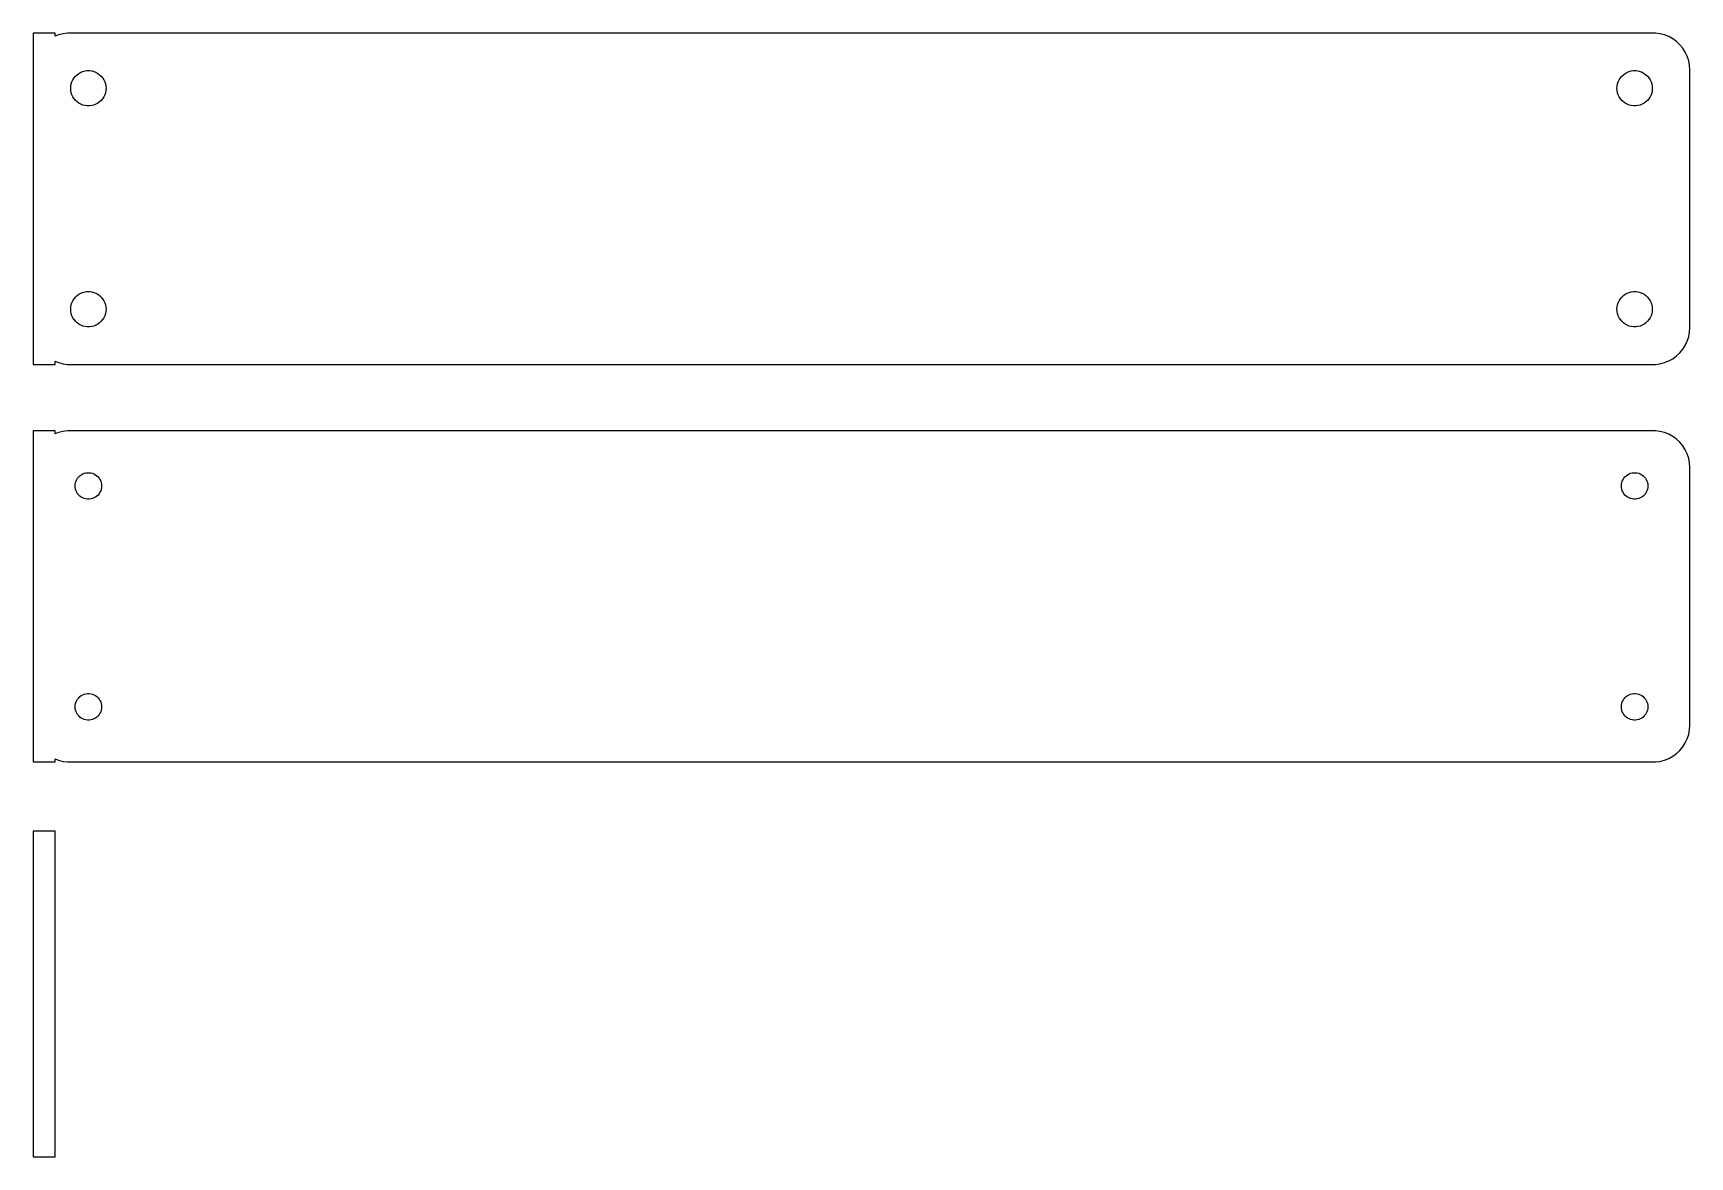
# Model space of a CAD drawing. Header units: metres. Extents: x -112 to 112, y -22 to 130.
import ezdxf

# ---------------------------------------------------------------- set-up
doc = ezdxf.new("R2010")
doc.units = ezdxf.units.M

msp = doc.modelspace()

# ---------------------------------------------------------------- linework, layer by layer
for p, q in [((-109.5, 130.49), (-112.5, 130.49)), ((-112.5, 130.49), (-112.5, 85.5099)), ((-109.5, 130.075), (-109.5, 130.49)), ((-109.045, 130.255), (-109.5, 130.075)), ((-108.437, 130.411), (-109.045, 130.255)), ((-107.814, 130.49), (-108.437, 130.411)), ((107.814, 130.49), (-107.814, 130.49)), ((108.437, 130.411), (107.814, 130.49)), ((109.045, 130.255), (108.437, 130.411)), ((109.629, 130.024), (109.045, 130.255)), ((110.179, 129.722), (109.629, 130.024)), ((110.687, 129.353), (110.179, 129.722)), ((111.145, 128.923), (110.687, 129.353)), ((111.545, 128.439), (111.145, 128.923)), ((111.882, 127.909), (111.545, 128.439)), ((112.149, 127.341), (111.882, 127.909)), ((112.343, 126.743), (112.149, 127.341)), ((112.461, 126.127), (112.343, 126.743)), ((112.5, 125.5), (112.461, 126.127)), ((-107.325, 123.597), (-107.231, 123.883)), ((-107.231, 123.883), (-107.103, 124.156)), ((-107.103, 124.156), (-106.942, 124.411)), ((-106.942, 124.411), (-106.75, 124.643)), ((-106.75, 124.643), (-106.53, 124.849)), ((-106.53, 124.849), (-106.286, 125.026)), ((-106.286, 125.026), (-106.022, 125.172)), ((-106.022, 125.172), (-105.742, 125.283)), ((-105.742, 125.283), (-105.45, 125.357)), ((-105.45, 125.357), (-105.151, 125.395)), ((-105.151, 125.395), (-104.849, 125.395)), ((-104.849, 125.395), (-104.55, 125.357)), ((-104.55, 125.357), (-104.258, 125.283)), ((-104.258, 125.283), (-103.978, 125.172)), ((-103.978, 125.172), (-103.714, 125.026)), ((-103.714, 125.026), (-103.47, 124.849)), ((-103.47, 124.849), (-103.25, 124.643)), ((-103.25, 124.643), (-103.058, 124.411)), ((-103.058, 124.411), (-102.897, 124.156)), ((-102.897, 124.156), (-102.769, 123.883)), ((-102.769, 123.883), (-102.675, 123.597)), ((102.675, 123.597), (102.769, 123.883)), ((102.769, 123.883), (102.897, 124.156)), ((102.897, 124.156), (103.058, 124.411)), ((103.058, 124.411), (103.25, 124.643)), ((103.25, 124.643), (103.47, 124.849)), ((103.47, 124.849), (103.714, 125.026)), ((103.714, 125.026), (103.978, 125.172)), ((103.978, 125.172), (104.258, 125.283)), ((104.258, 125.283), (104.55, 125.357)), ((104.55, 125.357), (104.849, 125.395)), ((104.849, 125.395), (105.151, 125.395)), ((105.151, 125.395), (105.45, 125.357)), ((105.45, 125.357), (105.742, 125.283)), ((105.742, 125.283), (106.022, 125.172)), ((106.022, 125.172), (106.286, 125.026)), ((106.286, 125.026), (106.53, 124.849)), ((106.53, 124.849), (106.75, 124.643)), ((106.75, 124.643), (106.942, 124.411)), ((106.942, 124.411), (107.103, 124.156)), ((107.103, 124.156), (107.231, 123.883)), ((107.231, 123.883), (107.325, 123.597)), ((112.5, 90.5), (112.5, 125.5)), ((-107.4, 123), (-107.381, 123.301)), ((-107.381, 122.699), (-107.4, 123)), ((-107.381, 123.301), (-107.325, 123.597)), ((-107.325, 122.403), (-107.381, 122.699)), ((-107.231, 122.117), (-107.325, 122.403)), ((-107.103, 121.844), (-107.231, 122.117)), ((-106.942, 121.589), (-107.103, 121.844)), ((-106.75, 121.357), (-106.942, 121.589)), ((-103.058, 121.589), (-103.25, 121.357)), ((-102.897, 121.844), (-103.058, 121.589)), ((-102.769, 122.117), (-102.897, 121.844)), ((-102.675, 122.403), (-102.769, 122.117)), ((-102.675, 123.597), (-102.619, 123.301)), ((-102.619, 122.699), (-102.675, 122.403)), ((-102.619, 123.301), (-102.6, 123)), ((-102.6, 123), (-102.619, 122.699)), ((102.6, 123), (102.619, 123.301)), ((102.619, 122.699), (102.6, 123)), ((102.619, 123.301), (102.675, 123.597)), ((102.675, 122.403), (102.619, 122.699)), ((102.769, 122.117), (102.675, 122.403)), ((102.897, 121.844), (102.769, 122.117)), ((103.058, 121.589), (102.897, 121.844)), ((103.25, 121.357), (103.058, 121.589)), ((106.942, 121.589), (106.75, 121.357)), ((107.103, 121.844), (106.942, 121.589)), ((107.231, 122.117), (107.103, 121.844)), ((107.325, 122.403), (107.231, 122.117)), ((107.325, 123.597), (107.381, 123.301)), ((107.381, 122.699), (107.325, 122.403)), ((107.381, 123.301), (107.4, 123)), ((107.4, 123), (107.381, 122.699)), ((-106.53, 121.151), (-106.75, 121.357)), ((-106.286, 120.974), (-106.53, 121.151)), ((-106.022, 120.828), (-106.286, 120.974)), ((-105.742, 120.717), (-106.022, 120.828)), ((-105.45, 120.643), (-105.742, 120.717)), ((-105.151, 120.605), (-105.45, 120.643)), ((-104.849, 120.605), (-105.151, 120.605)), ((-104.55, 120.643), (-104.849, 120.605)), ((-104.258, 120.717), (-104.55, 120.643)), ((-103.978, 120.828), (-104.258, 120.717)), ((-103.714, 120.974), (-103.978, 120.828)), ((-103.47, 121.151), (-103.714, 120.974)), ((-103.25, 121.357), (-103.47, 121.151)), ((103.47, 121.151), (103.25, 121.357)), ((103.714, 120.974), (103.47, 121.151)), ((103.978, 120.828), (103.714, 120.974)), ((104.258, 120.717), (103.978, 120.828)), ((104.55, 120.643), (104.258, 120.717)), ((104.849, 120.605), (104.55, 120.643)), ((105.151, 120.605), (104.849, 120.605)), ((105.45, 120.643), (105.151, 120.605)), ((105.742, 120.717), (105.45, 120.643)), ((106.022, 120.828), (105.742, 120.717)), ((106.286, 120.974), (106.022, 120.828)), ((106.53, 121.151), (106.286, 120.974)), ((106.75, 121.357), (106.53, 121.151)), ((-106.942, 94.4107), (-106.75, 94.6429)), ((-106.75, 94.6429), (-106.53, 94.8492)), ((-106.53, 94.8492), (-106.286, 95.0264)), ((-106.286, 95.0264), (-106.022, 95.1716)), ((-106.022, 95.1716), (-105.742, 95.2825)), ((-105.742, 95.2825), (-105.45, 95.3575)), ((-105.45, 95.3575), (-105.151, 95.3953)), ((-105.151, 95.3953), (-104.849, 95.3953)), ((-104.849, 95.3953), (-104.55, 95.3575)), ((-104.55, 95.3575), (-104.258, 95.2825)), ((-104.258, 95.2825), (-103.978, 95.1716)), ((-103.978, 95.1716), (-103.714, 95.0264)), ((-103.714, 95.0264), (-103.47, 94.8492)), ((-103.47, 94.8492), (-103.25, 94.6429)), ((-103.25, 94.6429), (-103.058, 94.4107)), ((103.058, 94.4107), (103.25, 94.6429)), ((103.25, 94.6429), (103.47, 94.8492)), ((103.47, 94.8492), (103.714, 95.0264)), ((103.714, 95.0264), (103.978, 95.1716)), ((103.978, 95.1716), (104.258, 95.2825)), ((104.258, 95.2825), (104.55, 95.3575)), ((104.55, 95.3575), (104.849, 95.3953)), ((104.849, 95.3953), (105.151, 95.3953)), ((105.151, 95.3953), (105.45, 95.3575)), ((105.45, 95.3575), (105.742, 95.2825)), ((105.742, 95.2825), (106.022, 95.1716)), ((106.022, 95.1716), (106.286, 95.0264)), ((106.286, 95.0264), (106.53, 94.8492)), ((106.53, 94.8492), (106.75, 94.6429)), ((106.75, 94.6429), (106.942, 94.4107)), ((-107.4, 93), (-107.381, 93.3008)), ((-107.381, 92.6992), (-107.4, 93)), ((-107.381, 93.3008), (-107.325, 93.5969)), ((-107.325, 92.4032), (-107.381, 92.6992)), ((-107.325, 93.5969), (-107.231, 93.8835)), ((-107.231, 92.1165), (-107.325, 92.4032)), ((-107.231, 93.8835), (-107.103, 94.1562)), ((-107.103, 94.1562), (-106.942, 94.4107)), ((-103.058, 94.4107), (-102.897, 94.1562)), ((-102.897, 94.1562), (-102.769, 93.8835)), ((-102.769, 93.8835), (-102.675, 93.5969)), ((-102.675, 92.4032), (-102.769, 92.1165)), ((-102.675, 93.5969), (-102.619, 93.3008)), ((-102.619, 92.6992), (-102.675, 92.4032)), ((-102.619, 93.3008), (-102.6, 93)), ((-102.6, 93), (-102.619, 92.6992)), ((102.6, 93), (102.619, 93.3008)), ((102.619, 92.6992), (102.6, 93)), ((102.619, 93.3008), (102.675, 93.5969)), ((102.675, 92.4032), (102.619, 92.6992)), ((102.675, 93.5969), (102.769, 93.8835)), ((102.769, 92.1165), (102.675, 92.4032)), ((102.769, 93.8835), (102.897, 94.1562)), ((102.897, 94.1562), (103.058, 94.4107)), ((106.942, 94.4107), (107.103, 94.1562)), ((107.103, 94.1562), (107.231, 93.8835)), ((107.231, 93.8835), (107.325, 93.5969)), ((107.325, 92.4032), (107.231, 92.1165)), ((107.325, 93.5969), (107.381, 93.3008)), ((107.381, 92.6992), (107.325, 92.4032)), ((107.381, 93.3008), (107.4, 93)), ((107.4, 93), (107.381, 92.6992)), ((-107.103, 91.8438), (-107.231, 92.1165)), ((-106.942, 91.5893), (-107.103, 91.8438)), ((-106.75, 91.3571), (-106.942, 91.5893)), ((-106.53, 91.1508), (-106.75, 91.3571)), ((-106.286, 90.9736), (-106.53, 91.1508)), ((-106.022, 90.8284), (-106.286, 90.9736)), ((-105.742, 90.7175), (-106.022, 90.8284)), ((-105.45, 90.6425), (-105.742, 90.7175)), ((-105.151, 90.6047), (-105.45, 90.6425)), ((-104.849, 90.6047), (-105.151, 90.6047)), ((-104.55, 90.6425), (-104.849, 90.6047)), ((-104.258, 90.7175), (-104.55, 90.6425)), ((-103.978, 90.8284), (-104.258, 90.7175)), ((-103.714, 90.9736), (-103.978, 90.8284)), ((-103.47, 91.1508), (-103.714, 90.9736)), ((-103.25, 91.3571), (-103.47, 91.1508)), ((-103.058, 91.5893), (-103.25, 91.3571)), ((-102.897, 91.8438), (-103.058, 91.5893)), ((-102.769, 92.1165), (-102.897, 91.8438)), ((102.897, 91.8438), (102.769, 92.1165)), ((103.058, 91.5893), (102.897, 91.8438)), ((103.25, 91.3571), (103.058, 91.5893)), ((103.47, 91.1508), (103.25, 91.3571)), ((103.714, 90.9736), (103.47, 91.1508)), ((103.978, 90.8284), (103.714, 90.9736)), ((104.258, 90.7175), (103.978, 90.8284)), ((104.55, 90.6425), (104.258, 90.7175)), ((104.849, 90.6047), (104.55, 90.6425)), ((105.151, 90.6047), (104.849, 90.6047)), ((105.45, 90.6425), (105.151, 90.6047)), ((105.742, 90.7175), (105.45, 90.6425)), ((106.022, 90.8284), (105.742, 90.7175)), ((106.286, 90.9736), (106.022, 90.8284)), ((106.53, 91.1508), (106.286, 90.9736)), ((106.75, 91.3571), (106.53, 91.1508)), ((106.942, 91.5893), (106.75, 91.3571)), ((107.103, 91.8438), (106.942, 91.5893)), ((107.231, 92.1165), (107.103, 91.8438)), ((112.461, 89.8733), (112.5, 90.5)), ((111.545, 87.5611), (111.882, 88.0912)), ((111.882, 88.0912), (112.149, 88.6594)), ((112.149, 88.6594), (112.343, 89.2566)), ((112.343, 89.2566), (112.461, 89.8733)), ((-112.5, 85.5099), (-109.5, 85.5099)), ((-109.5, 85.9248), (-109.045, 85.7447)), ((-109.5, 85.5099), (-109.5, 85.9248)), ((-109.045, 85.7447), (-108.437, 85.5886)), ((-108.437, 85.5886), (-107.814, 85.5099)), ((-107.814, 85.5099), (107.814, 85.5099)), ((107.814, 85.5099), (108.437, 85.5886)), ((108.437, 85.5886), (109.045, 85.7447)), ((109.045, 85.7447), (109.629, 85.9759)), ((109.629, 85.9759), (110.179, 86.2784)), ((110.179, 86.2784), (110.687, 86.6474)), ((110.687, 86.6474), (111.145, 87.0773)), ((111.145, 87.0773), (111.545, 87.5611)), ((-109.5, 76.4901), (-112.5, 76.4901)), ((-112.5, 76.4901), (-112.5, 31.5099)), ((-109.5, 76.0752), (-109.5, 76.4901)), ((-109.045, 76.2553), (-109.5, 76.0752)), ((-108.437, 76.4114), (-109.045, 76.2553)), ((-107.814, 76.4901), (-108.437, 76.4114)), ((107.814, 76.4901), (-107.814, 76.4901)), ((108.437, 76.4114), (107.814, 76.4901)), ((109.045, 76.2553), (108.437, 76.4114)), ((109.629, 76.0241), (109.045, 76.2553)), ((110.179, 75.7216), (109.629, 76.0241)), ((110.687, 75.3526), (110.179, 75.7216)), ((111.145, 74.9227), (110.687, 75.3526)), ((111.545, 74.4389), (111.145, 74.9227)), ((111.882, 73.9088), (111.545, 74.4389)), ((112.149, 73.3406), (111.882, 73.9088)), ((112.343, 72.7434), (112.149, 73.3406)), ((112.461, 72.1267), (112.343, 72.7434)), ((112.5, 71.5), (112.461, 72.1267)), ((-106.674, 69.6626), (-106.577, 69.8671)), ((-106.577, 69.8671), (-106.456, 70.058)), ((-106.456, 70.058), (-106.312, 70.2322)), ((-106.312, 70.2322), (-106.147, 70.3869)), ((-106.147, 70.3869), (-105.964, 70.5198)), ((-105.964, 70.5198), (-105.766, 70.6287)), ((-105.766, 70.6287), (-105.556, 70.7119)), ((-105.556, 70.7119), (-105.337, 70.7681)), ((-105.337, 70.7681), (-105.113, 70.7964)), ((-105.113, 70.7964), (-104.887, 70.7964)), ((-104.887, 70.7964), (-104.663, 70.7681)), ((-104.663, 70.7681), (-104.444, 70.7119)), ((-104.444, 70.7119), (-104.234, 70.6287)), ((-104.234, 70.6287), (-104.036, 70.5198)), ((-104.036, 70.5198), (-103.853, 70.3869)), ((-103.853, 70.3869), (-103.688, 70.2322)), ((-103.688, 70.2322), (-103.544, 70.058)), ((-103.544, 70.058), (-103.423, 69.8671)), ((-103.423, 69.8671), (-103.326, 69.6626)), ((103.326, 69.6626), (103.423, 69.8671)), ((103.423, 69.8671), (103.544, 70.058)), ((103.544, 70.058), (103.688, 70.2322)), ((103.688, 70.2322), (103.853, 70.3869)), ((103.853, 70.3869), (104.036, 70.5198)), ((104.036, 70.5198), (104.234, 70.6287)), ((104.234, 70.6287), (104.444, 70.7119)), ((104.444, 70.7119), (104.663, 70.7681)), ((104.663, 70.7681), (104.887, 70.7964)), ((104.887, 70.7964), (105.113, 70.7964)), ((105.113, 70.7964), (105.337, 70.7681)), ((105.337, 70.7681), (105.556, 70.7119)), ((105.556, 70.7119), (105.766, 70.6287)), ((105.766, 70.6287), (105.964, 70.5198)), ((105.964, 70.5198), (106.147, 70.3869)), ((106.147, 70.3869), (106.312, 70.2322)), ((106.312, 70.2322), (106.456, 70.058)), ((106.456, 70.058), (106.577, 69.8671)), ((106.577, 69.8671), (106.674, 69.6626)), ((112.5, 36.5), (112.5, 71.5)), ((-106.8, 69), (-106.786, 69.2256)), ((-106.786, 68.7744), (-106.8, 69)), ((-106.786, 69.2256), (-106.743, 69.4476)), ((-106.743, 68.5524), (-106.786, 68.7744)), ((-106.743, 69.4476), (-106.674, 69.6626)), ((-106.674, 68.3374), (-106.743, 68.5524)), ((-106.577, 68.1328), (-106.674, 68.3374)), ((-106.456, 67.942), (-106.577, 68.1328)), ((-106.312, 67.7678), (-106.456, 67.942)), ((-106.147, 67.6131), (-106.312, 67.7678)), ((-105.964, 67.4802), (-106.147, 67.6131)), ((-103.853, 67.6131), (-104.036, 67.4802)), ((-103.688, 67.7678), (-103.853, 67.6131)), ((-103.544, 67.942), (-103.688, 67.7678)), ((-103.423, 68.1328), (-103.544, 67.942)), ((-103.326, 68.3374), (-103.423, 68.1328)), ((-103.326, 69.6626), (-103.257, 69.4476)), ((-103.257, 68.5524), (-103.326, 68.3374)), ((-103.257, 69.4476), (-103.214, 69.2256)), ((-103.214, 68.7744), (-103.257, 68.5524)), ((-103.214, 69.2256), (-103.2, 69)), ((-103.2, 69), (-103.214, 68.7744)), ((103.2, 69), (103.214, 69.2256)), ((103.214, 68.7744), (103.2, 69)), ((103.214, 69.2256), (103.257, 69.4476)), ((103.257, 68.5524), (103.214, 68.7744)), ((103.257, 69.4476), (103.326, 69.6626)), ((103.326, 68.3374), (103.257, 68.5524)), ((103.423, 68.1328), (103.326, 68.3374)), ((103.544, 67.942), (103.423, 68.1328)), ((103.688, 67.7678), (103.544, 67.942)), ((103.853, 67.6131), (103.688, 67.7678)), ((104.036, 67.4802), (103.853, 67.6131)), ((106.147, 67.6131), (105.964, 67.4802)), ((106.312, 67.7678), (106.147, 67.6131)), ((106.456, 67.942), (106.312, 67.7678)), ((106.577, 68.1328), (106.456, 67.942)), ((106.674, 68.3374), (106.577, 68.1328)), ((106.674, 69.6626), (106.743, 69.4476)), ((106.743, 68.5524), (106.674, 68.3374)), ((106.743, 69.4476), (106.786, 69.2256)), ((106.786, 68.7744), (106.743, 68.5524)), ((106.786, 69.2256), (106.8, 69)), ((106.8, 69), (106.786, 68.7744)), ((-105.766, 67.3713), (-105.964, 67.4802)), ((-105.556, 67.2881), (-105.766, 67.3713)), ((-105.337, 67.2319), (-105.556, 67.2881)), ((-105.113, 67.2036), (-105.337, 67.2319)), ((-104.887, 67.2036), (-105.113, 67.2036)), ((-104.663, 67.2319), (-104.887, 67.2036)), ((-104.444, 67.2881), (-104.663, 67.2319)), ((-104.234, 67.3713), (-104.444, 67.2881)), ((-104.036, 67.4802), (-104.234, 67.3713)), ((104.234, 67.3713), (104.036, 67.4802)), ((104.444, 67.2881), (104.234, 67.3713)), ((104.663, 67.2319), (104.444, 67.2881)), ((104.887, 67.2036), (104.663, 67.2319)), ((105.113, 67.2036), (104.887, 67.2036)), ((105.337, 67.2319), (105.113, 67.2036)), ((105.556, 67.2881), (105.337, 67.2319)), ((105.766, 67.3713), (105.556, 67.2881)), ((105.964, 67.4802), (105.766, 67.3713)), ((-106.147, 40.3869), (-105.964, 40.5198)), ((-105.964, 40.5198), (-105.766, 40.6287)), ((-105.766, 40.6287), (-105.556, 40.7119)), ((-105.556, 40.7119), (-105.337, 40.7681)), ((-105.337, 40.7681), (-105.113, 40.7964)), ((-105.113, 40.7964), (-104.887, 40.7964)), ((-104.887, 40.7964), (-104.663, 40.7681)), ((-104.663, 40.7681), (-104.444, 40.7119)), ((-104.444, 40.7119), (-104.234, 40.6287)), ((-104.234, 40.6287), (-104.036, 40.5198)), ((-104.036, 40.5198), (-103.853, 40.3869)), ((103.853, 40.3869), (104.036, 40.5198)), ((104.036, 40.5198), (104.234, 40.6287)), ((104.234, 40.6287), (104.444, 40.7119)), ((104.444, 40.7119), (104.663, 40.7681)), ((104.663, 40.7681), (104.887, 40.7964)), ((104.887, 40.7964), (105.113, 40.7964)), ((105.113, 40.7964), (105.337, 40.7681)), ((105.337, 40.7681), (105.556, 40.7119)), ((105.556, 40.7119), (105.766, 40.6287)), ((105.766, 40.6287), (105.964, 40.5198)), ((105.964, 40.5198), (106.147, 40.3869)), ((-106.8, 39), (-106.786, 39.2256)), ((-106.786, 38.7744), (-106.8, 39)), ((-106.786, 39.2256), (-106.743, 39.4476)), ((-106.743, 38.5524), (-106.786, 38.7744)), ((-106.743, 39.4476), (-106.674, 39.6626)), ((-106.674, 38.3374), (-106.743, 38.5524)), ((-106.674, 39.6626), (-106.577, 39.8672)), ((-106.577, 38.1329), (-106.674, 38.3374)), ((-106.577, 39.8672), (-106.456, 40.058)), ((-106.456, 40.058), (-106.312, 40.2322)), ((-106.312, 40.2322), (-106.147, 40.3869)), ((-103.853, 40.3869), (-103.688, 40.2322)), ((-103.688, 40.2322), (-103.544, 40.058)), ((-103.544, 40.058), (-103.423, 39.8672)), ((-103.423, 39.8672), (-103.326, 39.6626)), ((-103.326, 38.3374), (-103.423, 38.1329)), ((-103.326, 39.6626), (-103.257, 39.4476)), ((-103.257, 38.5524), (-103.326, 38.3374)), ((-103.257, 39.4476), (-103.214, 39.2256)), ((-103.214, 38.7744), (-103.257, 38.5524)), ((-103.214, 39.2256), (-103.2, 39)), ((-103.2, 39), (-103.214, 38.7744)), ((103.2, 39), (103.214, 39.2256)), ((103.214, 38.7744), (103.2, 39)), ((103.214, 39.2256), (103.257, 39.4476)), ((103.257, 38.5524), (103.214, 38.7744)), ((103.257, 39.4476), (103.326, 39.6626)), ((103.326, 38.3374), (103.257, 38.5524)), ((103.326, 39.6626), (103.423, 39.8672)), ((103.423, 38.1329), (103.326, 38.3374)), ((103.423, 39.8672), (103.544, 40.058)), ((103.544, 40.058), (103.688, 40.2322)), ((103.688, 40.2322), (103.853, 40.3869)), ((106.147, 40.3869), (106.312, 40.2322)), ((106.312, 40.2322), (106.456, 40.058)), ((106.456, 40.058), (106.577, 39.8672)), ((106.577, 39.8672), (106.674, 39.6626)), ((106.674, 38.3374), (106.577, 38.1329)), ((106.674, 39.6626), (106.743, 39.4476)), ((106.743, 38.5524), (106.674, 38.3374)), ((106.743, 39.4476), (106.786, 39.2256)), ((106.786, 38.7744), (106.743, 38.5524)), ((106.786, 39.2256), (106.8, 39)), ((106.8, 39), (106.786, 38.7744)), ((-106.456, 37.942), (-106.577, 38.1329)), ((-106.312, 37.7678), (-106.456, 37.942)), ((-106.147, 37.6131), (-106.312, 37.7678)), ((-105.964, 37.4802), (-106.147, 37.6131)), ((-105.766, 37.3713), (-105.964, 37.4802)), ((-105.556, 37.2881), (-105.766, 37.3713)), ((-105.337, 37.2319), (-105.556, 37.2881)), ((-105.113, 37.2036), (-105.337, 37.2319)), ((-104.887, 37.2036), (-105.113, 37.2036)), ((-104.663, 37.2319), (-104.887, 37.2036)), ((-104.444, 37.2881), (-104.663, 37.2319)), ((-104.234, 37.3713), (-104.444, 37.2881)), ((-104.036, 37.4802), (-104.234, 37.3713)), ((-103.853, 37.6131), (-104.036, 37.4802)), ((-103.688, 37.7678), (-103.853, 37.6131)), ((-103.544, 37.942), (-103.688, 37.7678)), ((-103.423, 38.1329), (-103.544, 37.942)), ((103.544, 37.942), (103.423, 38.1329)), ((103.688, 37.7678), (103.544, 37.942)), ((103.853, 37.6131), (103.688, 37.7678)), ((104.036, 37.4802), (103.853, 37.6131)), ((104.234, 37.3713), (104.036, 37.4802)), ((104.444, 37.2881), (104.234, 37.3713)), ((104.663, 37.2319), (104.444, 37.2881)), ((104.887, 37.2036), (104.663, 37.2319)), ((105.113, 37.2036), (104.887, 37.2036)), ((105.337, 37.2319), (105.113, 37.2036)), ((105.556, 37.2881), (105.337, 37.2319)), ((105.766, 37.3713), (105.556, 37.2881)), ((105.964, 37.4802), (105.766, 37.3713)), ((106.147, 37.6131), (105.964, 37.4802)), ((106.312, 37.7678), (106.147, 37.6131)), ((106.456, 37.942), (106.312, 37.7678)), ((106.577, 38.1329), (106.456, 37.942)), ((112.461, 35.8733), (112.5, 36.5)), ((111.545, 33.5611), (111.882, 34.0912)), ((111.882, 34.0912), (112.149, 34.6594)), ((112.149, 34.6594), (112.343, 35.2566)), ((112.343, 35.2566), (112.461, 35.8733)), ((-112.5, 31.5099), (-109.5, 31.5099)), ((-109.5, 31.9248), (-109.045, 31.7447)), ((-109.5, 31.5099), (-109.5, 31.9248)), ((-109.045, 31.7447), (-108.437, 31.5886)), ((-108.437, 31.5886), (-107.814, 31.5099)), ((-107.814, 31.5099), (107.814, 31.5099)), ((107.814, 31.5099), (108.437, 31.5886)), ((108.437, 31.5886), (109.045, 31.7447)), ((109.045, 31.7447), (109.629, 31.9759)), ((109.629, 31.9759), (110.179, 32.2784)), ((110.179, 32.2784), (110.687, 32.6474)), ((110.687, 32.6474), (111.145, 33.0773)), ((111.145, 33.0773), (111.545, 33.5611)), ((-109.5, 22.1148), (-112.5, 22.1148)), ((-112.5, 22.1148), (-112.5, -22.1148)), ((-109.5, -22.1148), (-109.5, 22.1148)), ((-112.5, -22.1148), (-109.5, -22.1148))]:
    msp.add_line(p, q)

doc.saveas('drawing.dxf')
